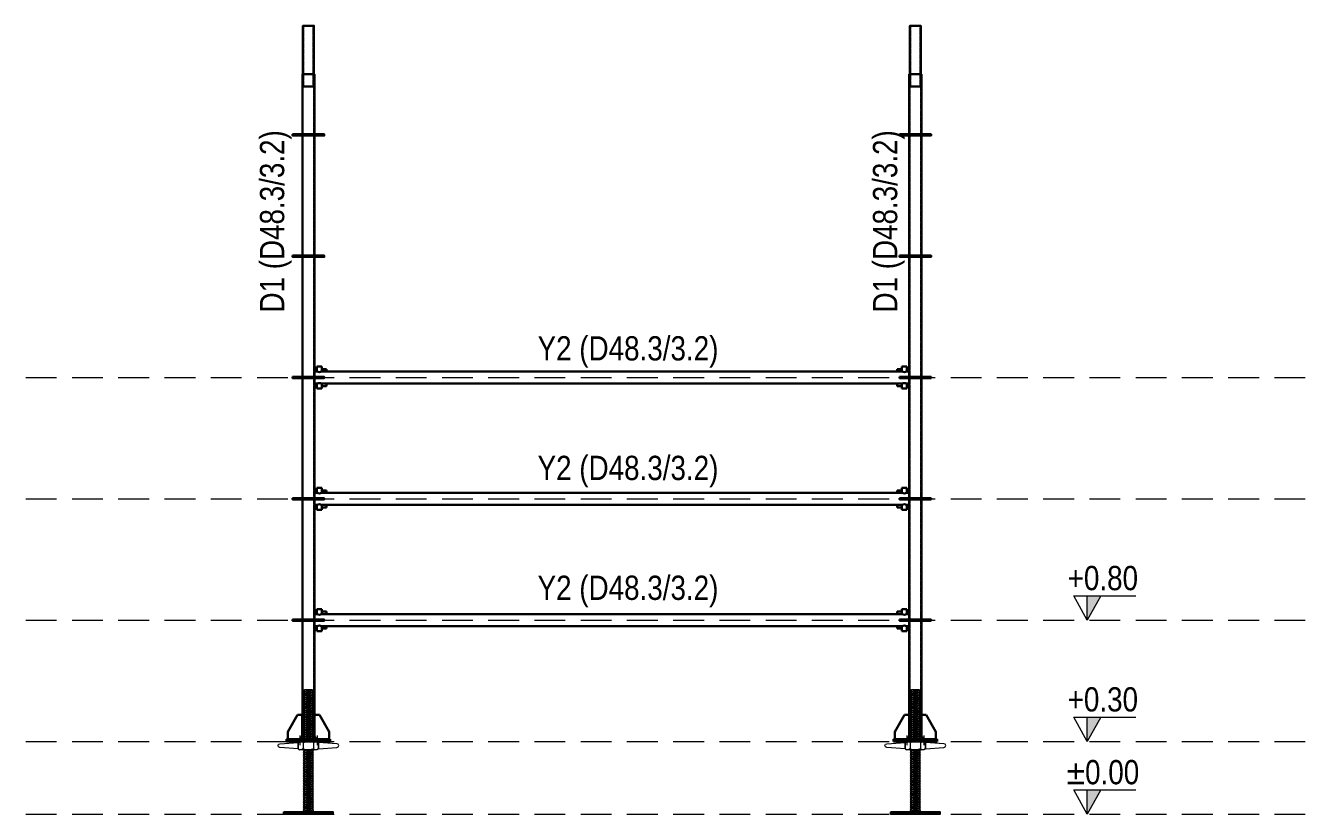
# Model space of a CAD drawing. Header units: millimetres. Extents: x 1500 to 3333, y 525 to 1954.
# Drawn here: x 1688 to 2219, y 525 to 850 of the extents above; entities that cross this region are included whole.
import ezdxf
from ezdxf.enums import TextEntityAlignment as Align

# ---------------------------------------------------------------- set-up
doc = ezdxf.new("R2010")
doc.units = ezdxf.units.MM
for name, pattern in [('ACAD_ISO03W100', [30, 12, -18]), ('ACAD_ISO04W100', [30, 24, -3, 0, -3]), ('DASHED', [19.05, 12.7, -6.35]), ('HIDDEN2', [0.1875, 0.125, -0.0625])]:
    doc.linetypes.add(name, pattern=pattern)
for name, color, linetype, lineweight in [('AKS CIZGISI (BEYKENT)', 252, 'DASHED', 20), ('BOLT', 5, 'Continuous', 20), ('CHS 60.3x5.0', 171, 'Continuous', 20), ('KOT CIZGI (BEYKENT)', 7, 'Continuous', 20), ('KOT YAZI (BEYKENT)', 7, 'Continuous', 20), ('Part', 2, 'Continuous', 25), ('Part_Hidden', 7, 'Continuous', 25), ('PLATE', 7, 'Continuous', 25), ('WELD', 7, 'Continuous', 20), ('YATAY-KORKULUK', 210, 'ACAD_ISO04W100', 30), ('YAZI (BEYKENT)', 140, 'Continuous', 20)]:
    doc.layers.add(name, color=color, linetype=linetype, lineweight=lineweight)
doc.styles.add('KOT (BEYKENT)', font='')
doc.styles.add('YAZI (BEYKENT)', font='')
doc.styles.get('KOT (BEYKENT)').set_extended_font_data('Bahnschrift Light Condensed')
doc.styles.get('YAZI (BEYKENT)').set_extended_font_data('Bahnschrift Light Condensed')

msp = doc.modelspace()

# ---------------------------------------------------------------- linework, layer by layer
at = {"layer": 'AKS CIZGISI (BEYKENT)'}
for p, q in [((1687.94, 705.44), (2218.67, 705.44)), ((1687.94, 655.44), (2218.67, 655.44)), ((1687.94, 605.44), (2218.67, 605.44)), ((1687.94, 555.44), (2218.67, 555.44)), ((1687.94, 525.44), (2218.67, 525.44))]:
    msp.add_line(p, q, dxfattribs=at)
at = {"layer": 'BOLT', "linetype": 'Continuous', "lineweight": 0}
for p, q in [((1800.83, 557.94), (1800.83, 553.94)), ((1800.83, 557.94), (1800.83, 553.94)), ((1807.9, 557.94), (1807.9, 553.94)), ((1807.9, 557.94), (1807.9, 553.94)), ((2050.83, 557.94), (2050.83, 553.94)), ((2050.83, 557.94), (2050.83, 553.94)), ((2057.9, 557.94), (2057.9, 553.94)), ((2057.9, 557.94), (2057.9, 553.94)), ((1799.93, 556.44), (1799.93, 555.44)), ((1799.93, 556.44), (1799.93, 555.44)), ((1801.73, 556.44), (1801.73, 555.44)), ((1801.73, 556.44), (1801.73, 555.44)), ((1807, 556.44), (1807, 555.44)), ((1807, 556.44), (1807, 555.44)), ((1808.8, 556.44), (1808.8, 555.44)), ((1808.8, 556.44), (1808.8, 555.44)), ((2049.93, 556.44), (2049.93, 555.44)), ((2049.93, 556.44), (2049.93, 555.44)), ((2051.73, 556.44), (2051.73, 555.44)), ((2051.73, 556.44), (2051.73, 555.44)), ((2057, 556.44), (2057, 555.44)), ((2057, 556.44), (2057, 555.44)), ((2058.8, 556.44), (2058.8, 555.44)), ((2058.8, 556.44), (2058.8, 555.44))]:
    msp.add_line(p, q, dxfattribs=at)
at = {"layer": 'BOLT', "ltscale": 0.04}
for p, q in [((1800.2, 555.05), (1800.88, 555.44)), ((1800.2, 552.43), (1800.2, 555.05)), ((1800.2, 552.43), (1800.88, 552.04)), ((1802.24, 555.44), (1800.88, 555.44)), ((1807.84, 552.04), (1800.88, 552.04)), ((1802.24, 555.05), (1801.56, 555.44)), ((1802.24, 552.43), (1801.56, 552.04)), ((1802.24, 555.05), (1803.65, 555.44)), ((1806.48, 555.44), (1802.24, 555.44)), ((1802.24, 555.05), (1802.24, 552.43)), ((1802.24, 552.43), (1803.65, 552.04)), ((1802.34, 552.04), (1806.48, 551.29)), ((1804.43, 552.04), (1805.82, 551.68)), ((1806.48, 555.05), (1805.07, 555.44)), ((1806.48, 552.43), (1805.07, 552.04)), ((1806.48, 555.05), (1807.16, 555.44)), ((1807.84, 555.44), (1806.48, 555.44)), ((1806.48, 555.05), (1806.48, 552.43)), ((1806.48, 552.43), (1807.16, 552.04)), ((1808.52, 555.05), (1807.84, 555.44)), ((1808.52, 552.43), (1807.84, 552.04)), ((1808.52, 552.43), (1808.52, 555.05)), ((2050.2, 555.05), (2050.88, 555.44)), ((2050.2, 552.43), (2050.2, 555.05)), ((2050.2, 552.43), (2050.88, 552.04)), ((2052.24, 555.44), (2050.88, 555.44)), ((2057.84, 552.04), (2050.88, 552.04)), ((2052.24, 555.05), (2051.56, 555.44)), ((2052.24, 552.43), (2051.56, 552.04)), ((2052.24, 555.05), (2053.65, 555.44)), ((2056.48, 555.44), (2052.24, 555.44)), ((2052.24, 555.05), (2052.24, 552.43)), ((2052.24, 552.43), (2053.65, 552.04)), ((2052.34, 552.04), (2056.48, 551.29)), ((2054.43, 552.04), (2055.82, 551.68)), ((2056.48, 555.05), (2055.07, 555.44)), ((2056.48, 552.43), (2055.07, 552.04)), ((2056.48, 555.05), (2057.16, 555.44)), ((2057.84, 555.44), (2056.48, 555.44)), ((2056.48, 555.05), (2056.48, 552.43)), ((2056.48, 552.43), (2057.16, 552.04)), ((2058.52, 555.05), (2057.84, 555.44)), ((2058.52, 552.43), (2057.84, 552.04)), ((2058.52, 552.43), (2058.52, 555.05)), ((1802.24, 551.29), (1806.48, 550.53)), ((1802.24, 550.53), (1806.48, 549.76)), ((1802.24, 549.76), (1806.48, 548.99)), ((1802.24, 548.99), (1806.48, 548.23)), ((1802.24, 548.23), (1806.48, 547.46)), ((1802.24, 547.46), (1806.48, 546.7)), ((1802.24, 546.7), (1806.48, 545.93)), ((1802.9, 551.68), (1805.82, 550.91)), ((1802.9, 550.91), (1805.82, 550.14)), ((1802.9, 550.14), (1805.82, 549.38)), ((1802.9, 549.38), (1805.82, 548.61)), ((1802.9, 548.61), (1805.82, 547.84)), ((1802.9, 547.84), (1805.82, 547.08)), ((1802.9, 547.08), (1805.82, 546.31)), ((2052.24, 551.29), (2056.48, 550.53)), ((2052.24, 550.53), (2056.48, 549.76)), ((2052.24, 549.76), (2056.48, 548.99)), ((2052.24, 548.99), (2056.48, 548.23)), ((2052.24, 548.23), (2056.48, 547.46)), ((2052.24, 547.46), (2056.48, 546.7)), ((2052.24, 546.7), (2056.48, 545.93)), ((2052.9, 551.68), (2055.82, 550.91)), ((2052.9, 550.91), (2055.82, 550.14)), ((2052.9, 550.14), (2055.82, 549.38)), ((2052.9, 549.38), (2055.82, 548.61)), ((2052.9, 548.61), (2055.82, 547.84)), ((2052.9, 547.84), (2055.82, 547.08)), ((2052.9, 547.08), (2055.82, 546.31)), ((1802.24, 545.93), (1806.48, 545.16)), ((1802.24, 545.16), (1806.48, 544.4)), ((1802.24, 544.4), (1806.48, 543.63)), ((1802.24, 543.63), (1806.48, 542.86)), ((1802.24, 542.86), (1806.48, 542.1)), ((1802.24, 542.1), (1806.48, 541.33)), ((1802.9, 546.31), (1805.82, 545.55)), ((1802.9, 545.55), (1805.82, 544.78)), ((1802.9, 544.78), (1805.82, 544.01)), ((1802.9, 544.01), (1805.82, 543.25)), ((1802.9, 543.25), (1805.82, 542.48)), ((1802.9, 542.48), (1805.82, 541.71)), ((1802.9, 541.71), (1805.82, 540.95)), ((2052.24, 545.93), (2056.48, 545.16)), ((2052.24, 545.16), (2056.48, 544.4)), ((2052.24, 544.4), (2056.48, 543.63)), ((2052.24, 543.63), (2056.48, 542.86)), ((2052.24, 542.86), (2056.48, 542.1)), ((2052.24, 542.1), (2056.48, 541.33)), ((2052.9, 546.31), (2055.82, 545.55)), ((2052.9, 545.55), (2055.82, 544.78)), ((2052.9, 544.78), (2055.82, 544.01)), ((2052.9, 544.01), (2055.82, 543.25)), ((2052.9, 543.25), (2055.82, 542.48)), ((2052.9, 542.48), (2055.82, 541.71)), ((2052.9, 541.71), (2055.82, 540.95)), ((1802.24, 541.33), (1806.48, 540.56)), ((1802.24, 540.56), (1806.48, 539.8)), ((1802.24, 539.8), (1806.48, 539.03)), ((1802.24, 539.03), (1806.48, 538.26)), ((1802.24, 538.26), (1806.48, 537.5)), ((1802.24, 537.5), (1806.48, 536.73)), ((1802.24, 536.73), (1806.48, 535.97)), ((1802.9, 540.95), (1805.82, 540.18)), ((1802.9, 540.18), (1805.82, 539.41)), ((1802.9, 539.41), (1805.82, 538.65)), ((1802.9, 538.65), (1805.82, 537.88)), ((1802.9, 537.88), (1805.82, 537.11)), ((1802.9, 537.11), (1805.82, 536.35)), ((1802.9, 536.35), (1805.82, 535.58)), ((2052.24, 541.33), (2056.48, 540.56)), ((2052.24, 540.56), (2056.48, 539.8)), ((2052.24, 539.8), (2056.48, 539.03)), ((2052.24, 539.03), (2056.48, 538.26)), ((2052.24, 538.26), (2056.48, 537.5)), ((2052.24, 537.5), (2056.48, 536.73)), ((2052.24, 536.73), (2056.48, 535.97)), ((2052.9, 540.95), (2055.82, 540.18)), ((2052.9, 540.18), (2055.82, 539.41)), ((2052.9, 539.41), (2055.82, 538.65)), ((2052.9, 538.65), (2055.82, 537.88)), ((2052.9, 537.88), (2055.82, 537.11)), ((2052.9, 537.11), (2055.82, 536.35)), ((2052.9, 536.35), (2055.82, 535.58)), ((1802.24, 535.97), (1806.48, 535.2)), ((1802.24, 535.2), (1806.48, 534.43)), ((1802.24, 534.43), (1806.48, 533.67)), ((1802.24, 533.67), (1806.48, 532.9)), ((1802.24, 532.9), (1806.48, 532.13)), ((1802.24, 532.13), (1806.48, 531.37)), ((1802.24, 531.37), (1806.48, 530.6)), ((1802.9, 535.58), (1805.82, 534.82)), ((1802.9, 534.82), (1805.82, 534.05)), ((1802.9, 534.05), (1805.82, 533.28)), ((1802.9, 533.28), (1805.82, 532.52)), ((1802.9, 532.52), (1805.82, 531.75)), ((1802.9, 531.75), (1805.82, 530.98)), ((1802.9, 530.98), (1805.82, 530.22)), ((2052.24, 535.97), (2056.48, 535.2)), ((2052.24, 535.2), (2056.48, 534.43)), ((2052.24, 534.43), (2056.48, 533.67)), ((2052.24, 533.67), (2056.48, 532.9)), ((2052.24, 532.9), (2056.48, 532.13)), ((2052.24, 532.13), (2056.48, 531.37)), ((2052.24, 531.37), (2056.48, 530.6)), ((2052.9, 535.58), (2055.82, 534.82)), ((2052.9, 534.82), (2055.82, 534.05)), ((2052.9, 534.05), (2055.82, 533.28)), ((2052.9, 533.28), (2055.82, 532.52)), ((2052.9, 532.52), (2055.82, 531.75)), ((2052.9, 531.75), (2055.82, 530.98)), ((2052.9, 530.98), (2055.82, 530.22)), ((1802.24, 530.6), (1806.48, 529.83)), ((1802.24, 529.83), (1806.48, 529.07)), ((1802.24, 529.07), (1806.48, 528.3)), ((1802.24, 528.3), (1806.48, 527.53)), ((1802.24, 527.53), (1804.32, 527.16)), ((1802.79, 526.45), (1805.93, 526.45)), ((1802.9, 530.22), (1805.82, 529.45)), ((1802.9, 529.45), (1805.82, 528.68)), ((1802.9, 528.68), (1805.82, 527.92)), ((1802.9, 527.92), (1805.8, 527.16)), ((2052.24, 530.6), (2056.48, 529.83)), ((2052.24, 529.83), (2056.48, 529.07)), ((2052.24, 529.07), (2056.48, 528.3)), ((2052.24, 528.3), (2056.48, 527.53)), ((2052.24, 527.53), (2054.32, 527.16)), ((2052.79, 526.45), (2055.93, 526.45)), ((2052.9, 530.22), (2055.82, 529.45)), ((2052.9, 529.45), (2055.82, 528.68)), ((2052.9, 528.68), (2055.82, 527.92)), ((2052.9, 527.92), (2055.8, 527.16))]:
    msp.add_line(p, q, dxfattribs=at)
for points in [[(1800.2, 555.05), (1800.2, 552.43), (1792.62, 552.98, -1), (1792.62, 554.5)], [(1808.52, 555.05), (1808.52, 552.43), (1816.1, 552.98, 1), (1816.1, 554.5)], [(2050.2, 555.05), (2050.2, 552.43), (2042.62, 552.98, -1), (2042.62, 554.5)], [(2058.52, 555.05), (2058.52, 552.43), (2066.1, 552.98, 1), (2066.1, 554.5)]]:
    msp.add_lwpolyline(points, format="xyb", close=True, dxfattribs=at)
for points in [[(1802.27, 552.04), (1802.9, 551.68)], [(1805.82, 551.68), (1806.45, 552.04)], [(2052.27, 552.04), (2052.9, 551.68)], [(2055.82, 551.68), (2056.45, 552.04)], [(1802.9, 551.68), (1802.24, 551.29), (1802.9, 550.91)], [(1802.9, 550.91), (1802.24, 550.53), (1802.9, 550.14)], [(1802.9, 550.14), (1802.24, 549.76), (1802.9, 549.38)], [(1802.9, 549.38), (1802.24, 548.99), (1802.9, 548.61)], [(1802.9, 548.61), (1802.24, 548.23), (1802.9, 547.84)], [(1802.9, 547.84), (1802.24, 547.46), (1802.9, 547.08)], [(1802.9, 547.08), (1802.24, 546.7), (1802.9, 546.31)], [(1805.82, 550.91), (1806.48, 551.29), (1805.82, 551.68)], [(1805.82, 550.14), (1806.48, 550.53), (1805.82, 550.91)], [(1805.82, 549.38), (1806.48, 549.76), (1805.82, 550.14)], [(1805.82, 548.61), (1806.48, 548.99), (1805.82, 549.38)], [(1805.82, 547.84), (1806.48, 548.23), (1805.82, 548.61)], [(1805.82, 547.08), (1806.48, 547.46), (1805.82, 547.84)], [(1805.82, 546.31), (1806.48, 546.7), (1805.82, 547.08)], [(2052.9, 551.68), (2052.24, 551.29), (2052.9, 550.91)], [(2052.9, 550.91), (2052.24, 550.53), (2052.9, 550.14)], [(2052.9, 550.14), (2052.24, 549.76), (2052.9, 549.38)], [(2052.9, 549.38), (2052.24, 548.99), (2052.9, 548.61)], [(2052.9, 548.61), (2052.24, 548.23), (2052.9, 547.84)], [(2052.9, 547.84), (2052.24, 547.46), (2052.9, 547.08)], [(2052.9, 547.08), (2052.24, 546.7), (2052.9, 546.31)], [(2055.82, 550.91), (2056.48, 551.29), (2055.82, 551.68)], [(2055.82, 550.14), (2056.48, 550.53), (2055.82, 550.91)], [(2055.82, 549.38), (2056.48, 549.76), (2055.82, 550.14)], [(2055.82, 548.61), (2056.48, 548.99), (2055.82, 549.38)], [(2055.82, 547.84), (2056.48, 548.23), (2055.82, 548.61)], [(2055.82, 547.08), (2056.48, 547.46), (2055.82, 547.84)], [(2055.82, 546.31), (2056.48, 546.7), (2055.82, 547.08)], [(1802.9, 546.31), (1802.24, 545.93), (1802.9, 545.55)], [(1802.9, 545.55), (1802.24, 545.16), (1802.9, 544.78)], [(1802.9, 544.78), (1802.24, 544.4), (1802.9, 544.01)], [(1802.9, 544.01), (1802.24, 543.63), (1802.9, 543.25)], [(1802.9, 543.25), (1802.24, 542.86), (1802.9, 542.48)], [(1802.9, 542.48), (1802.24, 542.1), (1802.9, 541.71)], [(1802.9, 541.71), (1802.24, 541.33), (1802.9, 540.95)], [(1805.82, 545.55), (1806.48, 545.93), (1805.82, 546.31)], [(1805.82, 544.78), (1806.48, 545.16), (1805.82, 545.55)], [(1805.82, 544.01), (1806.48, 544.4), (1805.82, 544.78)], [(1805.82, 543.25), (1806.48, 543.63), (1805.82, 544.01)], [(1805.82, 542.48), (1806.48, 542.86), (1805.82, 543.25)], [(1805.82, 541.71), (1806.48, 542.1), (1805.82, 542.48)], [(1805.82, 540.95), (1806.48, 541.33), (1805.82, 541.71)], [(2052.9, 546.31), (2052.24, 545.93), (2052.9, 545.55)], [(2052.9, 545.55), (2052.24, 545.16), (2052.9, 544.78)], [(2052.9, 544.78), (2052.24, 544.4), (2052.9, 544.01)], [(2052.9, 544.01), (2052.24, 543.63), (2052.9, 543.25)], [(2052.9, 543.25), (2052.24, 542.86), (2052.9, 542.48)], [(2052.9, 542.48), (2052.24, 542.1), (2052.9, 541.71)], [(2052.9, 541.71), (2052.24, 541.33), (2052.9, 540.95)], [(2055.82, 545.55), (2056.48, 545.93), (2055.82, 546.31)], [(2055.82, 544.78), (2056.48, 545.16), (2055.82, 545.55)], [(2055.82, 544.01), (2056.48, 544.4), (2055.82, 544.78)], [(2055.82, 543.25), (2056.48, 543.63), (2055.82, 544.01)], [(2055.82, 542.48), (2056.48, 542.86), (2055.82, 543.25)], [(2055.82, 541.71), (2056.48, 542.1), (2055.82, 542.48)], [(2055.82, 540.95), (2056.48, 541.33), (2055.82, 541.71)], [(1802.9, 540.95), (1802.24, 540.56), (1802.9, 540.18)], [(1802.9, 540.18), (1802.24, 539.8), (1802.9, 539.41)], [(1802.9, 539.41), (1802.24, 539.03), (1802.9, 538.65)], [(1802.9, 538.65), (1802.24, 538.26), (1802.9, 537.88)], [(1802.9, 537.88), (1802.24, 537.5), (1802.9, 537.11)], [(1802.9, 537.11), (1802.24, 536.73), (1802.9, 536.35)], [(1802.9, 536.35), (1802.24, 535.97), (1802.9, 535.58)], [(1805.82, 540.18), (1806.48, 540.56), (1805.82, 540.95)], [(1805.82, 539.41), (1806.48, 539.8), (1805.82, 540.18)], [(1805.82, 538.65), (1806.48, 539.03), (1805.82, 539.41)], [(1805.82, 537.88), (1806.48, 538.26), (1805.82, 538.65)], [(1805.82, 537.11), (1806.48, 537.5), (1805.82, 537.88)], [(1805.82, 536.35), (1806.48, 536.73), (1805.82, 537.11)], [(1805.82, 535.58), (1806.48, 535.97), (1805.82, 536.35)], [(2052.9, 540.95), (2052.24, 540.56), (2052.9, 540.18)], [(2052.9, 540.18), (2052.24, 539.8), (2052.9, 539.41)], [(2052.9, 539.41), (2052.24, 539.03), (2052.9, 538.65)], [(2052.9, 538.65), (2052.24, 538.26), (2052.9, 537.88)], [(2052.9, 537.88), (2052.24, 537.5), (2052.9, 537.11)], [(2052.9, 537.11), (2052.24, 536.73), (2052.9, 536.35)], [(2052.9, 536.35), (2052.24, 535.97), (2052.9, 535.58)], [(2055.82, 540.18), (2056.48, 540.56), (2055.82, 540.95)], [(2055.82, 539.41), (2056.48, 539.8), (2055.82, 540.18)], [(2055.82, 538.65), (2056.48, 539.03), (2055.82, 539.41)], [(2055.82, 537.88), (2056.48, 538.26), (2055.82, 538.65)], [(2055.82, 537.11), (2056.48, 537.5), (2055.82, 537.88)], [(2055.82, 536.35), (2056.48, 536.73), (2055.82, 537.11)], [(2055.82, 535.58), (2056.48, 535.97), (2055.82, 536.35)], [(1802.9, 535.58), (1802.24, 535.2), (1802.9, 534.82)], [(1802.9, 534.82), (1802.24, 534.43), (1802.9, 534.05)], [(1802.9, 534.05), (1802.24, 533.67), (1802.9, 533.28)], [(1802.9, 533.28), (1802.24, 532.9), (1802.9, 532.52)], [(1802.9, 532.52), (1802.24, 532.13), (1802.9, 531.75)], [(1802.9, 531.75), (1802.24, 531.37), (1802.9, 530.98)], [(1802.9, 530.98), (1802.24, 530.6), (1802.9, 530.22)], [(1805.82, 534.82), (1806.48, 535.2), (1805.82, 535.58)], [(1805.82, 534.05), (1806.48, 534.43), (1805.82, 534.82)], [(1805.82, 533.28), (1806.48, 533.67), (1805.82, 534.05)], [(1805.82, 532.52), (1806.48, 532.9), (1805.82, 533.28)], [(1805.82, 531.75), (1806.48, 532.13), (1805.82, 532.52)], [(1805.82, 530.98), (1806.48, 531.37), (1805.82, 531.75)], [(1805.82, 530.22), (1806.48, 530.6), (1805.82, 530.98)], [(2052.9, 535.58), (2052.24, 535.2), (2052.9, 534.82)], [(2052.9, 534.82), (2052.24, 534.43), (2052.9, 534.05)], [(2052.9, 534.05), (2052.24, 533.67), (2052.9, 533.28)], [(2052.9, 533.28), (2052.24, 532.9), (2052.9, 532.52)], [(2052.9, 532.52), (2052.24, 532.13), (2052.9, 531.75)], [(2052.9, 531.75), (2052.24, 531.37), (2052.9, 530.98)], [(2052.9, 530.98), (2052.24, 530.6), (2052.9, 530.22)], [(2055.82, 534.82), (2056.48, 535.2), (2055.82, 535.58)], [(2055.82, 534.05), (2056.48, 534.43), (2055.82, 534.82)], [(2055.82, 533.28), (2056.48, 533.67), (2055.82, 534.05)], [(2055.82, 532.52), (2056.48, 532.9), (2055.82, 533.28)], [(2055.82, 531.75), (2056.48, 532.13), (2055.82, 532.52)], [(2055.82, 530.98), (2056.48, 531.37), (2055.82, 531.75)], [(2055.82, 530.22), (2056.48, 530.6), (2055.82, 530.98)], [(1802.9, 530.22), (1802.24, 529.83), (1802.9, 529.45)], [(1802.9, 529.45), (1802.24, 529.07), (1802.9, 528.68)], [(1802.9, 528.68), (1802.24, 528.3), (1802.9, 527.92)], [(1802.9, 527.92), (1802.24, 527.53), (1802.89, 527.16)], [(1805.82, 529.45), (1806.48, 529.83), (1805.82, 530.22)], [(1805.82, 528.68), (1806.48, 529.07), (1805.82, 529.45)], [(1805.82, 527.92), (1806.48, 528.3), (1805.82, 528.68)], [(1805.83, 527.16), (1806.48, 527.53), (1805.82, 527.92)], [(2052.9, 530.22), (2052.24, 529.83), (2052.9, 529.45)], [(2052.9, 529.45), (2052.24, 529.07), (2052.9, 528.68)], [(2052.9, 528.68), (2052.24, 528.3), (2052.9, 527.92)], [(2052.9, 527.92), (2052.24, 527.53), (2052.89, 527.16)], [(2055.82, 529.45), (2056.48, 529.83), (2055.82, 530.22)], [(2055.82, 528.68), (2056.48, 529.07), (2055.82, 529.45)], [(2055.82, 527.92), (2056.48, 528.3), (2055.82, 528.68)], [(2055.83, 527.16), (2056.48, 527.53), (2055.82, 527.92)]]:
    msp.add_lwpolyline(points, dxfattribs=at)
at = {"layer": 'CHS 60.3x5.0', "color": 8, "linetype": 'ACAD_ISO03W100', "lineweight": 9, "ltscale": 0.5}
for p, q in [((1802.24, 576.27), (1806.48, 575.51)), ((1802.24, 575.51), (1806.48, 574.74)), ((1802.24, 574.74), (1806.48, 573.98)), ((1802.24, 573.98), (1806.48, 573.21)), ((1802.24, 573.21), (1806.48, 572.44)), ((1802.9, 576.66), (1805.82, 575.89)), ((1802.9, 575.89), (1805.82, 575.13)), ((1802.9, 575.13), (1805.82, 574.36)), ((1802.9, 574.36), (1805.82, 573.59)), ((1802.9, 573.59), (1805.82, 572.83)), ((1804.36, 576.66), (1806.48, 576.27)), ((2052.24, 576.27), (2056.48, 575.51)), ((2052.24, 575.51), (2056.48, 574.74)), ((2052.24, 574.74), (2056.48, 573.98)), ((2052.24, 573.98), (2056.48, 573.21)), ((2052.24, 573.21), (2056.48, 572.44)), ((2052.9, 576.66), (2055.82, 575.89)), ((2052.9, 575.89), (2055.82, 575.13)), ((2052.9, 575.13), (2055.82, 574.36)), ((2052.9, 574.36), (2055.82, 573.59)), ((2052.9, 573.59), (2055.82, 572.83)), ((2054.36, 576.66), (2056.48, 576.27)), ((1802.24, 572.44), (1806.48, 571.68)), ((1802.24, 571.68), (1806.48, 570.91)), ((1802.24, 570.91), (1806.48, 570.14)), ((1802.24, 570.14), (1806.48, 569.38)), ((1802.24, 569.38), (1806.48, 568.61)), ((1802.24, 568.61), (1806.48, 567.84)), ((1802.9, 572.83), (1805.82, 572.06)), ((1802.9, 572.06), (1805.82, 571.29)), ((1802.9, 571.29), (1805.82, 570.53)), ((1802.9, 570.53), (1805.82, 569.76)), ((1802.9, 569.76), (1805.82, 568.99)), ((1802.9, 568.99), (1805.82, 568.23)), ((1802.9, 568.23), (1805.82, 567.46)), ((2052.24, 572.44), (2056.48, 571.68)), ((2052.24, 571.68), (2056.48, 570.91)), ((2052.24, 570.91), (2056.48, 570.14)), ((2052.24, 570.14), (2056.48, 569.38)), ((2052.24, 569.38), (2056.48, 568.61)), ((2052.24, 568.61), (2056.48, 567.84)), ((2052.9, 572.83), (2055.82, 572.06)), ((2052.9, 572.06), (2055.82, 571.29)), ((2052.9, 571.29), (2055.82, 570.53)), ((2052.9, 570.53), (2055.82, 569.76)), ((2052.9, 569.76), (2055.82, 568.99)), ((2052.9, 568.99), (2055.82, 568.23)), ((2052.9, 568.23), (2055.82, 567.46)), ((1802.24, 567.84), (1806.48, 567.08)), ((1802.24, 567.08), (1806.48, 566.31)), ((1802.24, 566.31), (1806.48, 565.54)), ((1802.24, 565.54), (1806.48, 564.78)), ((1802.24, 564.78), (1806.48, 564.01)), ((1802.24, 564.01), (1806.48, 563.25)), ((1802.24, 563.25), (1806.48, 562.48)), ((1802.9, 567.46), (1805.82, 566.69)), ((1802.9, 566.69), (1805.82, 565.93)), ((1802.9, 565.93), (1805.82, 565.16)), ((1802.9, 565.16), (1805.82, 564.39)), ((1802.9, 564.39), (1805.82, 563.63)), ((1802.9, 563.63), (1805.82, 562.86)), ((1802.9, 562.86), (1805.82, 562.1)), ((2052.24, 567.84), (2056.48, 567.08)), ((2052.24, 567.08), (2056.48, 566.31)), ((2052.24, 566.31), (2056.48, 565.54)), ((2052.24, 565.54), (2056.48, 564.78)), ((2052.24, 564.78), (2056.48, 564.01)), ((2052.24, 564.01), (2056.48, 563.25)), ((2052.24, 563.25), (2056.48, 562.48)), ((2052.9, 567.46), (2055.82, 566.69)), ((2052.9, 566.69), (2055.82, 565.93)), ((2052.9, 565.93), (2055.82, 565.16)), ((2052.9, 565.16), (2055.82, 564.39)), ((2052.9, 564.39), (2055.82, 563.63)), ((2052.9, 563.63), (2055.82, 562.86)), ((2052.9, 562.86), (2055.82, 562.1)), ((1802.24, 562.48), (1806.48, 561.71)), ((1802.24, 561.71), (1806.48, 560.95)), ((1802.24, 560.95), (1806.48, 560.18)), ((1802.24, 560.18), (1806.48, 559.41)), ((1802.24, 559.41), (1806.48, 558.65)), ((1802.24, 558.65), (1806.48, 557.88)), ((1802.24, 557.88), (1806.48, 557.11)), ((1802.9, 562.1), (1805.82, 561.33)), ((1802.9, 561.33), (1805.82, 560.56)), ((1802.9, 560.56), (1805.82, 559.8)), ((1802.9, 559.8), (1805.82, 559.03)), ((1802.9, 559.03), (1805.82, 558.26)), ((1802.9, 558.26), (1805.82, 557.5)), ((1802.9, 557.5), (1805.82, 556.73)), ((2052.24, 562.48), (2056.48, 561.71)), ((2052.24, 561.71), (2056.48, 560.95)), ((2052.24, 560.95), (2056.48, 560.18)), ((2052.24, 560.18), (2056.48, 559.41)), ((2052.24, 559.41), (2056.48, 558.65)), ((2052.24, 558.65), (2056.48, 557.88)), ((2052.24, 557.88), (2056.48, 557.11)), ((2052.9, 562.1), (2055.82, 561.33)), ((2052.9, 561.33), (2055.82, 560.56)), ((2052.9, 560.56), (2055.82, 559.8)), ((2052.9, 559.8), (2055.82, 559.03)), ((2052.9, 559.03), (2055.82, 558.26)), ((2052.9, 558.26), (2055.82, 557.5)), ((2052.9, 557.5), (2055.82, 556.73)), ((1802.24, 557.11), (1806.48, 556.35)), ((1802.24, 556.35), (1806.48, 555.58)), ((1802.24, 555.58), (1803.02, 555.44)), ((1802.9, 556.73), (1805.82, 555.96)), ((1802.9, 555.96), (1804.9, 555.44)), ((2052.24, 557.11), (2056.48, 556.35)), ((2052.24, 556.35), (2056.48, 555.58)), ((2052.24, 555.58), (2053.02, 555.44)), ((2052.9, 556.73), (2055.82, 555.96)), ((2052.9, 555.96), (2054.9, 555.44))]:
    msp.add_line(p, q, dxfattribs=at)
for points in [[(1802.9, 576.66), (1802.24, 576.27), (1802.9, 575.89)], [(1802.9, 575.89), (1802.24, 575.51), (1802.9, 575.13)], [(1802.9, 575.13), (1802.24, 574.74), (1802.9, 574.36)], [(1802.9, 574.36), (1802.24, 573.98), (1802.9, 573.59)], [(1802.9, 573.59), (1802.24, 573.21), (1802.9, 572.83)], [(1805.82, 575.89), (1806.48, 576.27), (1805.82, 576.66), (1802.9, 576.66)], [(1805.82, 575.13), (1806.48, 575.51), (1805.82, 575.89)], [(1805.82, 574.36), (1806.48, 574.74), (1805.82, 575.13)], [(1805.82, 573.59), (1806.48, 573.98), (1805.82, 574.36)], [(1805.82, 572.83), (1806.48, 573.21), (1805.82, 573.59)], [(2052.9, 576.66), (2052.24, 576.27), (2052.9, 575.89)], [(2052.9, 575.89), (2052.24, 575.51), (2052.9, 575.13)], [(2052.9, 575.13), (2052.24, 574.74), (2052.9, 574.36)], [(2052.9, 574.36), (2052.24, 573.98), (2052.9, 573.59)], [(2052.9, 573.59), (2052.24, 573.21), (2052.9, 572.83)], [(2055.82, 575.89), (2056.48, 576.27), (2055.82, 576.66), (2052.9, 576.66)], [(2055.82, 575.13), (2056.48, 575.51), (2055.82, 575.89)], [(2055.82, 574.36), (2056.48, 574.74), (2055.82, 575.13)], [(2055.82, 573.59), (2056.48, 573.98), (2055.82, 574.36)], [(2055.82, 572.83), (2056.48, 573.21), (2055.82, 573.59)], [(1802.9, 572.83), (1802.24, 572.44), (1802.9, 572.06)], [(1802.9, 572.06), (1802.24, 571.68), (1802.9, 571.29)], [(1802.9, 571.29), (1802.24, 570.91), (1802.9, 570.53)], [(1802.9, 570.53), (1802.24, 570.14), (1802.9, 569.76)], [(1802.9, 569.76), (1802.24, 569.38), (1802.9, 568.99)], [(1802.9, 568.99), (1802.24, 568.61), (1802.9, 568.23)], [(1802.9, 568.23), (1802.24, 567.84), (1802.9, 567.46)], [(1805.82, 572.06), (1806.48, 572.44), (1805.82, 572.83)], [(1805.82, 571.29), (1806.48, 571.68), (1805.82, 572.06)], [(1805.82, 570.53), (1806.48, 570.91), (1805.82, 571.29)], [(1805.82, 569.76), (1806.48, 570.14), (1805.82, 570.53)], [(1805.82, 568.99), (1806.48, 569.38), (1805.82, 569.76)], [(1805.82, 568.23), (1806.48, 568.61), (1805.82, 568.99)], [(1805.82, 567.46), (1806.48, 567.84), (1805.82, 568.23)], [(2052.9, 572.83), (2052.24, 572.44), (2052.9, 572.06)], [(2052.9, 572.06), (2052.24, 571.68), (2052.9, 571.29)], [(2052.9, 571.29), (2052.24, 570.91), (2052.9, 570.53)], [(2052.9, 570.53), (2052.24, 570.14), (2052.9, 569.76)], [(2052.9, 569.76), (2052.24, 569.38), (2052.9, 568.99)], [(2052.9, 568.99), (2052.24, 568.61), (2052.9, 568.23)], [(2052.9, 568.23), (2052.24, 567.84), (2052.9, 567.46)], [(2055.82, 572.06), (2056.48, 572.44), (2055.82, 572.83)], [(2055.82, 571.29), (2056.48, 571.68), (2055.82, 572.06)], [(2055.82, 570.53), (2056.48, 570.91), (2055.82, 571.29)], [(2055.82, 569.76), (2056.48, 570.14), (2055.82, 570.53)], [(2055.82, 568.99), (2056.48, 569.38), (2055.82, 569.76)], [(2055.82, 568.23), (2056.48, 568.61), (2055.82, 568.99)], [(2055.82, 567.46), (2056.48, 567.84), (2055.82, 568.23)], [(1802.9, 567.46), (1802.24, 567.08), (1802.9, 566.69)], [(1802.9, 566.69), (1802.24, 566.31), (1802.9, 565.93)], [(1802.9, 565.93), (1802.24, 565.54), (1802.9, 565.16)], [(1802.9, 565.16), (1802.24, 564.78), (1802.9, 564.39)], [(1802.9, 564.39), (1802.24, 564.01), (1802.9, 563.63)], [(1802.9, 563.63), (1802.24, 563.25), (1802.9, 562.86)], [(1802.9, 562.86), (1802.24, 562.48), (1802.9, 562.1)], [(1805.82, 566.69), (1806.48, 567.08), (1805.82, 567.46)], [(1805.82, 565.93), (1806.48, 566.31), (1805.82, 566.69)], [(1805.82, 565.16), (1806.48, 565.54), (1805.82, 565.93)], [(1805.82, 564.39), (1806.48, 564.78), (1805.82, 565.16)], [(1805.82, 563.63), (1806.48, 564.01), (1805.82, 564.39)], [(1805.82, 562.86), (1806.48, 563.25), (1805.82, 563.63)], [(1805.82, 562.1), (1806.48, 562.48), (1805.82, 562.86)], [(2052.9, 567.46), (2052.24, 567.08), (2052.9, 566.69)], [(2052.9, 566.69), (2052.24, 566.31), (2052.9, 565.93)], [(2052.9, 565.93), (2052.24, 565.54), (2052.9, 565.16)], [(2052.9, 565.16), (2052.24, 564.78), (2052.9, 564.39)], [(2052.9, 564.39), (2052.24, 564.01), (2052.9, 563.63)], [(2052.9, 563.63), (2052.24, 563.25), (2052.9, 562.86)], [(2052.9, 562.86), (2052.24, 562.48), (2052.9, 562.1)], [(2055.82, 566.69), (2056.48, 567.08), (2055.82, 567.46)], [(2055.82, 565.93), (2056.48, 566.31), (2055.82, 566.69)], [(2055.82, 565.16), (2056.48, 565.54), (2055.82, 565.93)], [(2055.82, 564.39), (2056.48, 564.78), (2055.82, 565.16)], [(2055.82, 563.63), (2056.48, 564.01), (2055.82, 564.39)], [(2055.82, 562.86), (2056.48, 563.25), (2055.82, 563.63)], [(2055.82, 562.1), (2056.48, 562.48), (2055.82, 562.86)], [(1802.9, 562.1), (1802.24, 561.71), (1802.9, 561.33)], [(1802.9, 561.33), (1802.24, 560.95), (1802.9, 560.56)], [(1802.9, 560.56), (1802.24, 560.18), (1802.9, 559.8)], [(1802.9, 559.8), (1802.24, 559.41), (1802.9, 559.03)], [(1802.9, 559.03), (1802.24, 558.65), (1802.9, 558.26)], [(1802.9, 558.26), (1802.24, 557.88), (1802.9, 557.5)], [(1802.9, 557.5), (1802.24, 557.11), (1802.9, 556.73)], [(1805.82, 561.33), (1806.48, 561.71), (1805.82, 562.1)], [(1805.82, 560.56), (1806.48, 560.95), (1805.82, 561.33)], [(1805.82, 559.8), (1806.48, 560.18), (1805.82, 560.56)], [(1805.82, 559.03), (1806.48, 559.41), (1805.82, 559.8)], [(1805.82, 558.26), (1806.48, 558.65), (1805.82, 559.03)], [(1805.82, 557.5), (1806.48, 557.88), (1805.82, 558.26)], [(1805.82, 556.73), (1806.48, 557.11), (1805.82, 557.5)], [(2052.9, 562.1), (2052.24, 561.71), (2052.9, 561.33)], [(2052.9, 561.33), (2052.24, 560.95), (2052.9, 560.56)], [(2052.9, 560.56), (2052.24, 560.18), (2052.9, 559.8)], [(2052.9, 559.8), (2052.24, 559.41), (2052.9, 559.03)], [(2052.9, 559.03), (2052.24, 558.65), (2052.9, 558.26)], [(2052.9, 558.26), (2052.24, 557.88), (2052.9, 557.5)], [(2052.9, 557.5), (2052.24, 557.11), (2052.9, 556.73)], [(2055.82, 561.33), (2056.48, 561.71), (2055.82, 562.1)], [(2055.82, 560.56), (2056.48, 560.95), (2055.82, 561.33)], [(2055.82, 559.8), (2056.48, 560.18), (2055.82, 560.56)], [(2055.82, 559.03), (2056.48, 559.41), (2055.82, 559.8)], [(2055.82, 558.26), (2056.48, 558.65), (2055.82, 559.03)], [(2055.82, 557.5), (2056.48, 557.88), (2055.82, 558.26)], [(2055.82, 556.73), (2056.48, 557.11), (2055.82, 557.5)], [(1802.9, 556.73), (1802.24, 556.35), (1802.9, 555.96)], [(1802.9, 555.96), (1802.24, 555.58), (1802.48, 555.44)], [(1805.82, 555.96), (1806.48, 556.35), (1805.82, 556.73)], [(1806.24, 555.44), (1806.48, 555.58), (1805.82, 555.96)], [(2052.9, 556.73), (2052.24, 556.35), (2052.9, 555.96)], [(2052.9, 555.96), (2052.24, 555.58), (2052.48, 555.44)], [(2055.82, 555.96), (2056.48, 556.35), (2055.82, 556.73)], [(2056.24, 555.44), (2056.48, 555.58), (2055.82, 555.96)], [(1796.28, 526.45), (1797.29, 526.45), (1797.29, 525.44), (1796.28, 525.44), (1796.28, 526.45)], [(1812.44, 526.45), (1811.43, 526.45), (1811.43, 525.44), (1812.44, 525.44), (1812.44, 526.45)], [(2046.28, 526.45), (2047.29, 526.45), (2047.29, 525.44), (2046.28, 525.44), (2046.28, 526.45)], [(2062.44, 526.45), (2061.43, 526.45), (2061.43, 525.44), (2062.44, 525.44), (2062.44, 526.45)]]:
    msp.add_lwpolyline(points, dxfattribs=at)
at = {"layer": 'KOT CIZGI (BEYKENT)'}
for points in [[(2125.16, 605.44), (2125.16, 615.44), (2130.72, 615.44), (2125.16, 605.44), (2119.61, 615.44), (2145.16, 615.44)], [(2125.16, 555.44), (2125.16, 565.44), (2130.72, 565.44), (2125.16, 555.44), (2119.61, 565.44), (2145.16, 565.44)], [(2125.16, 525.44), (2125.16, 535.44), (2130.72, 535.44), (2125.16, 525.44), (2119.61, 535.44), (2145.16, 535.44)]]:
    msp.add_lwpolyline(points, dxfattribs=at)
for points in [[(2125.16, 605.44), (2125.16, 615.44), (2130.72, 615.44)], [(2125.16, 555.44), (2125.16, 565.44), (2130.72, 565.44)], [(2125.16, 525.44), (2125.16, 535.44), (2130.72, 535.44)]]:
    msp.add_solid(points, dxfattribs=at)
at = {"layer": 'Part', "color": 4, "linetype": 'Continuous', "lineweight": 30}
for p, q in [((1799.86, 566.44), (1795.86, 559.44)), ((1801.84, 566.44), (1799.86, 566.44)), ((1801.84, 557.44), (1801.84, 566.44)), ((1804.11, 556.44), (1804.11, 566.44)), ((1804.11, 566.44), (1804.61, 566.44)), ((1804.61, 566.44), (1804.61, 556.44)), ((1808.86, 566.44), (1806.88, 566.44)), ((1806.88, 566.44), (1806.88, 557.44)), ((1808.86, 566.44), (1812.86, 559.44)), ((2049.86, 566.44), (2045.86, 559.44)), ((2051.84, 566.44), (2049.86, 566.44)), ((2051.84, 557.44), (2051.84, 566.44)), ((2054.11, 556.44), (2054.11, 566.44)), ((2054.11, 566.44), (2054.61, 566.44)), ((2054.61, 566.44), (2054.61, 556.44)), ((2058.86, 566.44), (2056.88, 566.44)), ((2056.88, 566.44), (2056.88, 557.44)), ((2058.86, 566.44), (2062.86, 559.44)), ((1795.86, 559.44), (1795.86, 556.44)), ((1800.84, 556.44), (1801.84, 557.44)), ((1804.11, 559.44), (1804.61, 559.44)), ((1807.88, 556.44), (1806.88, 557.44)), ((1812.86, 559.44), (1812.86, 556.44)), ((2045.86, 559.44), (2045.86, 556.44)), ((2050.84, 556.44), (2051.84, 557.44)), ((2054.11, 559.44), (2054.61, 559.44)), ((2057.88, 556.44), (2056.88, 557.44)), ((2062.86, 559.44), (2062.86, 556.44)), ((1795.36, 555.44), (1795.36, 556.44)), ((1795.36, 556.44), (1813.36, 556.44)), ((1795.36, 555.44), (1813.36, 555.44)), ((1804.36, 555.44), (1804.36, 556.44)), ((1813.36, 555.44), (1813.36, 556.44)), ((2045.36, 555.44), (2045.36, 556.44)), ((2045.36, 556.44), (2063.36, 556.44)), ((2045.36, 555.44), (2063.36, 555.44)), ((2054.36, 555.44), (2054.36, 556.44)), ((2063.36, 555.44), (2063.36, 556.44))]:
    msp.add_line(p, q, dxfattribs=at)
for points in [[(1802.11, 825.44), (1806.61, 825.44), (1806.61, 850.44), (1802.11, 850.44)], [(2052.11, 825.44), (2056.61, 825.44), (2056.61, 850.44), (2052.11, 850.44)], [(1801.86, 556.44), (1806.86, 556.44), (1806.86, 830.44), (1801.86, 830.44)], [(2051.86, 555.44), (2056.86, 555.44), (2056.86, 830.44), (2051.86, 830.44)], [(1797.86, 805.69), (1810.86, 805.69), (1810.86, 805.19), (1797.86, 805.19)], [(2047.86, 805.69), (2060.86, 805.69), (2060.86, 805.19), (2047.86, 805.19)], [(1797.86, 755.69), (1810.86, 755.69), (1810.86, 755.19), (1797.86, 755.19)], [(2047.86, 755.69), (2060.86, 755.69), (2060.86, 755.19), (2047.86, 755.19)], [(1797.86, 705.69), (1810.86, 705.69), (1810.86, 705.19), (1797.86, 705.19)], [(2047.86, 705.69), (2060.86, 705.69), (2060.86, 705.19), (2047.86, 705.19)], [(1797.86, 655.69), (1810.86, 655.69), (1810.86, 655.19), (1797.86, 655.19)], [(2047.86, 655.69), (2060.86, 655.69), (2060.86, 655.19), (2047.86, 655.19)], [(1797.86, 605.69), (1810.86, 605.69), (1810.86, 605.19), (1797.86, 605.19)], [(2047.86, 605.69), (2060.86, 605.69), (2060.86, 605.19), (2047.86, 605.19)]]:
    msp.add_lwpolyline(points, close=True, dxfattribs=at)
at = {"layer": 'Part_Hidden', "color": 8, "linetype": 'HIDDEN2', "lineweight": 15}
for p, q in [((1804.11, 566.44), (1804.11, 556.44)), ((1804.61, 566.44), (1804.11, 566.44)), ((1804.61, 556.44), (1804.61, 566.44)), ((2054.11, 566.44), (2054.11, 556.44)), ((2054.61, 566.44), (2054.11, 566.44)), ((2054.61, 556.44), (2054.61, 566.44)), ((1804.11, 559.44), (1804.61, 559.44)), ((1804.61, 557.44), (1804.11, 557.44)), ((1804.61, 557.44), (1804.11, 557.44)), ((2054.11, 559.44), (2054.61, 559.44)), ((2054.61, 557.44), (2054.11, 557.44)), ((2054.61, 557.44), (2054.11, 557.44)), ((1795.86, 556.44), (1800.84, 556.44)), ((1801.86, 556.44), (1806.86, 556.44)), ((1804.61, 556.44), (1804.11, 556.44)), ((1804.11, 556.44), (1804.61, 556.44)), ((1812.86, 556.44), (1807.88, 556.44)), ((2045.86, 556.44), (2050.84, 556.44)), ((2051.86, 556.44), (2056.86, 556.44)), ((2054.61, 556.44), (2054.11, 556.44)), ((2054.11, 556.44), (2054.61, 556.44)), ((2062.86, 556.44), (2057.88, 556.44))]:
    msp.add_line(p, q, dxfattribs=at)
for points in [[(1802.36, 825.44), (1806.36, 825.44), (1806.36, 850.44), (1802.36, 850.44)], [(2052.36, 825.44), (2056.36, 825.44), (2056.36, 850.44), (2052.36, 850.44)], [(1802.11, 556.44), (1806.61, 556.44), (1806.61, 830.44), (1802.11, 830.44)], [(2052.11, 555.44), (2056.61, 555.44), (2056.61, 830.44), (2052.11, 830.44)]]:
    msp.add_lwpolyline(points, close=True, dxfattribs=at)
at = {"layer": 'PLATE', "ltscale": 0.5}
for points in [[(1794.26, 526.45), (1814.46, 526.45), (1814.46, 525.44), (1794.26, 525.44), (1794.26, 526.45)], [(2044.26, 526.45), (2064.46, 526.45), (2064.46, 525.44), (2044.26, 525.44), (2044.26, 526.45)]]:
    msp.add_lwpolyline(points, dxfattribs=at)
at = {"layer": 'WELD', "ltscale": 0.5}
for points in [[(1802.79, 527.16), (1805.93, 527.16)], [(2052.79, 527.16), (2055.93, 527.16)]]:
    msp.add_lwpolyline(points, dxfattribs=at)
for centre, start, end in [((1802.79, 526.45), 90, 180), ((1805.93, 526.45), 0, 90), ((2052.79, 526.45), 90, 180), ((2055.93, 526.45), 0, 90)]:
    msp.add_arc(centre, 0.707, start, end, dxfattribs=at)
at = {"layer": 'YATAY-KORKULUK', "linetype": 'Continuous', "lineweight": 30}
for p, q in [((1806.86, 708.94), (1807.86, 708.94)), ((1806.86, 707.94), (1807.86, 707.94)), ((1807.86, 707.94), (1807.86, 709.94)), ((1807.86, 709.94), (1809.86, 709.94)), ((1809.86, 707.94), (1809.86, 709.94)), ((1809.86, 708.94), (1811.86, 708.94)), ((1809.86, 707.94), (2048.86, 707.94)), ((1811.86, 707.94), (1811.86, 708.94)), ((2048.86, 708.94), (2046.86, 708.94)), ((2046.86, 707.94), (2046.86, 708.94)), ((2048.86, 707.94), (2048.86, 709.94)), ((2050.86, 709.94), (2048.86, 709.94)), ((2050.86, 707.94), (2050.86, 709.94)), ((2051.86, 708.94), (2050.86, 708.94)), ((2050.86, 707.94), (2051.86, 707.94)), ((2051.86, 707.94), (2050.86, 707.94)), ((1806.86, 702.94), (1807.86, 702.94)), ((1806.86, 702.94), (1807.86, 702.94)), ((1806.86, 701.94), (1807.86, 701.94)), ((1807.86, 702.94), (1807.86, 700.94)), ((1807.86, 700.94), (1809.86, 700.94)), ((1809.86, 702.94), (2048.86, 702.94)), ((1809.86, 702.94), (1809.86, 700.94)), ((1809.86, 701.94), (1811.86, 701.94)), ((1811.86, 702.94), (1811.86, 701.94)), ((2046.86, 702.94), (2046.86, 701.94)), ((2048.86, 701.94), (2046.86, 701.94)), ((2048.86, 702.94), (2048.86, 700.94)), ((2050.86, 700.94), (2048.86, 700.94)), ((2050.86, 702.94), (2051.86, 702.94)), ((2051.86, 702.94), (2050.86, 702.94)), ((2051.86, 702.94), (2050.86, 702.94)), ((2050.86, 702.94), (2050.86, 700.94)), ((2051.86, 701.94), (2050.86, 701.94)), ((1806.86, 658.94), (1807.86, 658.94)), ((1807.86, 657.94), (1807.86, 659.94)), ((1807.86, 659.94), (1809.86, 659.94)), ((1809.86, 657.94), (1809.86, 659.94)), ((1809.86, 658.94), (1811.86, 658.94)), ((1811.86, 657.94), (1811.86, 658.94)), ((2048.86, 658.94), (2046.86, 658.94)), ((2046.86, 657.94), (2046.86, 658.94)), ((2048.86, 657.94), (2048.86, 659.94)), ((2050.86, 659.94), (2048.86, 659.94)), ((2050.86, 657.94), (2050.86, 659.94)), ((2051.86, 658.94), (2050.86, 658.94)), ((1806.86, 657.94), (1807.86, 657.94)), ((1806.86, 652.94), (1807.86, 652.94)), ((1806.86, 652.94), (1807.86, 652.94)), ((1807.86, 652.94), (1807.86, 650.94)), ((1809.86, 657.94), (2048.86, 657.94)), ((1809.86, 652.94), (2048.86, 652.94)), ((1809.86, 652.94), (1809.86, 650.94)), ((1811.86, 652.94), (1811.86, 651.94)), ((2046.86, 652.94), (2046.86, 651.94)), ((2048.86, 652.94), (2048.86, 650.94)), ((2050.86, 657.94), (2051.86, 657.94)), ((2051.86, 657.94), (2050.86, 657.94)), ((2050.86, 652.94), (2051.86, 652.94)), ((2051.86, 652.94), (2050.86, 652.94)), ((2051.86, 652.94), (2050.86, 652.94)), ((2050.86, 652.94), (2050.86, 650.94)), ((1806.86, 651.94), (1807.86, 651.94)), ((1807.86, 650.94), (1809.86, 650.94)), ((1809.86, 651.94), (1811.86, 651.94)), ((2048.86, 651.94), (2046.86, 651.94)), ((2050.86, 650.94), (2048.86, 650.94)), ((2051.86, 651.94), (2050.86, 651.94)), ((1806.86, 608.94), (1807.86, 608.94)), ((1806.86, 607.94), (1807.86, 607.94)), ((1807.86, 607.94), (1807.86, 609.94)), ((1807.86, 609.94), (1809.86, 609.94)), ((1809.86, 607.94), (1809.86, 609.94)), ((1809.86, 608.94), (1811.86, 608.94)), ((1809.86, 607.94), (2048.86, 607.94)), ((1811.86, 607.94), (1811.86, 608.94)), ((2048.86, 608.94), (2046.86, 608.94)), ((2046.86, 607.94), (2046.86, 608.94)), ((2048.86, 607.94), (2048.86, 609.94)), ((2050.86, 609.94), (2048.86, 609.94)), ((2050.86, 607.94), (2050.86, 609.94)), ((2051.86, 608.94), (2050.86, 608.94)), ((2050.86, 607.94), (2051.86, 607.94)), ((2051.86, 607.94), (2050.86, 607.94)), ((1806.86, 602.94), (1807.86, 602.94)), ((1806.86, 602.94), (1807.86, 602.94)), ((1806.86, 601.94), (1807.86, 601.94)), ((1807.86, 602.94), (1807.86, 600.94)), ((1807.86, 600.94), (1809.86, 600.94)), ((1809.86, 602.94), (2048.86, 602.94)), ((1809.86, 602.94), (1809.86, 600.94)), ((1809.86, 601.94), (1811.86, 601.94)), ((1811.86, 602.94), (1811.86, 601.94)), ((2046.86, 602.94), (2046.86, 601.94)), ((2048.86, 601.94), (2046.86, 601.94)), ((2048.86, 602.94), (2048.86, 600.94)), ((2050.86, 600.94), (2048.86, 600.94)), ((2050.86, 602.94), (2051.86, 602.94)), ((2051.86, 602.94), (2050.86, 602.94)), ((2051.86, 602.94), (2050.86, 602.94)), ((2050.86, 602.94), (2050.86, 600.94)), ((2051.86, 601.94), (2050.86, 601.94))]:
    msp.add_line(p, q, dxfattribs=at)
for centre, start, end in [((1808.86, 709.81), 241.9275, 298.0725), ((2049.86, 709.81), 241.9275, 298.0725), ((1808.86, 701.06), 61.9275, 118.0725), ((2049.86, 701.06), 61.9275, 118.0725), ((1808.86, 659.81), 241.9275, 298.0725), ((1808.86, 651.06), 61.9275, 118.0725), ((2049.86, 659.81), 241.9275, 298.0725), ((2049.86, 651.06), 61.9275, 118.0725), ((1808.86, 609.81), 241.9275, 298.0725), ((2049.86, 609.81), 241.9275, 298.0725), ((1808.86, 601.06), 61.9275, 118.0725), ((2049.86, 601.06), 61.9275, 118.0725)]:
    msp.add_arc(centre, 2.12, start, end, dxfattribs=at)

# ---------------------------------------------------------------- texts
at = {"layer": 'KOT YAZI (BEYKENT)', "style": 'KOT (BEYKENT)'}
for s, p in [('+0.80', (2131.6, 617.79)), ('+0.30', (2131.6, 567.79)), ('%%P0.00', (2131.6, 537.79))]:
    msp.add_text(s, height=10, dxfattribs=at).set_placement(p, align=Align.CENTER)
at = {"layer": 'YAZI (BEYKENT)', "style": 'YAZI (BEYKENT)'}
for p in [(1794.39, 732.25), (2046.9, 732.25)]:
    msp.add_text('D1 (D48.3/3.2)', height=10, rotation=90, dxfattribs=at).set_placement(p)
for p in [(1898.75, 712.48), (1898.75, 663.19), (1898.75, 613.79)]:
    msp.add_text('Y2 (D48.3/3.2)', height=10, dxfattribs=at).set_placement(p)

doc.saveas('drawing.dxf')
